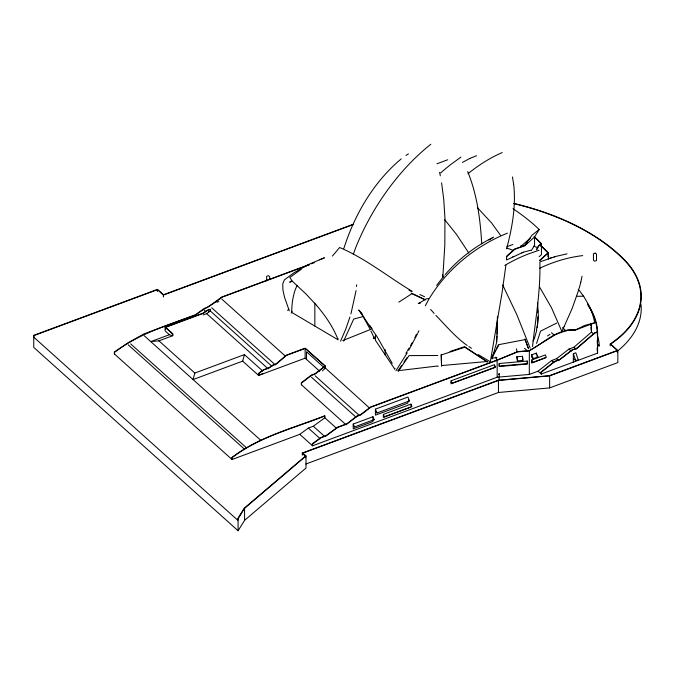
<?xml version="1.0" encoding="UTF-8"?>
<svg xmlns="http://www.w3.org/2000/svg" width="675" height="675" viewBox="0 0 675 675"><rect width="100%" height="100%" fill="white"/><g stroke="black" fill="none" stroke-linecap="round" stroke-linejoin="round"><path stroke-width="1.01" d="M394.833 368.356L394.875 369.267L375.41 340.284L375.578 334.623M337.981 338.707L338.082 339.812L291.608 312.323L292.022 305.252A94.458 53.857 60.6 0 1 295.532 289.01L297.135 285.297M537.924 316.702L537.629 323.612M442.825 277.104L444.817 245.287L444.952 218.211L443.737 199.403L441.593 182.866M496.952 336.091L496.462 341.229M497.104 334.024L497.424 316.28M506.478 259.478L506.748 256.627M537.545 324.413L536.389 330.024M356.476 286.538L356.687 284.808M532.516 346.528C535.638 318.642 540.599 290.79 539.899 262.634M505.904 265.258L501.964 293.304L490.328 361.783L478.119 354.51M537.249 327.645L538.355 316.043L537.621 302.839M356.062 290.621L350.933 313.9M580.871 281.931L582.036 276.252M499.281 374.152L498.842 374.456L499.103 374.068M499.289 374.178L498.842 374.026M499.289 380.329L499.424 380.363M536.785 330.075L534.364 338.664L533.031 340.976M579.175 288.419L580.821 282.184M506.596 248.83C512.173 227.88 516.105 206.061 513.675 184.343M244.434 354.62L194.839 373.047L193.067 379.561L242.671 361.133L244.434 354.62L262.626 370.946M343.811 248.535C354.653 214.549 373.57 182.014 401.169 158.937M492.117 358.948L496.808 341.736L497.576 316.634M349.937 317.005L345.769 329.113L340.554 341.162M578.678 290.048L572.096 308.585L564.165 326.481M536.566 343.406L540.532 331.18L556.664 323.072M353.32 254.23L355.784 247.48A158.431 92.593 -59.4 0 1 430.836 144.239M414.88 337.669L416.441 334.218M417.85 333.079L418.897 330.75M343.634 341.12L353.725 319.039L363.749 316.406M561.853 331.45L564.089 326.641M287.761 310.559L288.664 308.661M291.237 313.107L292.14 311.209M417.496 333.847L408.721 350.274M425.334 305.809L428.296 300.181A128.199 97.605 -33.9 0 1 507.414 233.153M492.235 356.316L495.551 350.165M496.496 348.401L498.386 344.891M491.898 357.877L499.036 344.621L525.108 339.593L528.483 348.739M531.284 250.611L534.558 245.396L534.558 236.967L539.207 229.508A225.762 96.871 10.6 0 0 513.017 208.718M536.414 249.649L538.329 246.097L541.021 243.692L537.384 240.005A226.336 130.672 0 0 0 534.49 237.305M536.726 249.758L538.642 246.215L541.451 243.7L537.697 239.895A226.699 130.882 0 0 0 534.06 236.52M410.678 345.465L412.163 342.866M407.236 352.814L395.972 370.718M163.519 296.764L163.519 294.756L157.528 289.389L33.75 335.365L33.953 337.357L237.836 520.307L237.836 518.501L244.232 508.208L305.564 455.988L302.307 453.06L498.31 380.244L549.501 375.671L617.33 350.468L617.33 352.274M33.75 335.365L33.75 347.406L238.089 530.761L238.089 518.721L244.569 508.309L306.003 455.988L302.813 453.119L498.445 380.447L549.636 375.874L617.836 350.536L617.836 362.576L549.636 387.914L498.445 392.487L305.775 464.062M238.089 530.761L244.569 520.349L306.003 468.028L306.003 455.988M407.455 350.629L409.092 348.047M405.877 353.202L407.059 351.489M437.813 355.497L409.025 355.615L398.284 371.258L398.048 370.71L401.625 365.504M404.013 362.028L406.991 357.683M373.326 338.681L374.524 336.977M436.641 285.382L444.116 275.788M332.395 256.087L339.609 247.506C365.437 258.356 388.125 276.91 412.248 291.364M445.213 274.556C458.637 258.989 475.2 246.156 493.695 237.17M520.67 246.544L530.575 237.912M322.464 370.87L325.384 368.035L325.384 366.23L305.235 348.157L286.327 355.177L276.176 363.842L272.683 365.133L268.971 367.748L263.385 369.824L258.424 373.469L258.424 375.275L263.385 373.435M506.9 255.968L514.561 249.092L524.492 245.607L527.453 242.941M506.444 256.778L514.873 249.21L524.804 245.717L534.558 236.967M539.131 256.719L541.451 254.635L541.451 243.7M539.587 260.398L547.914 252.931L542.438 247.379A232.234 134.08 0 0 0 540.97 245.987M539.966 260.449L548.345 252.939A232.605 134.291 0 0 0 541.283 245.877M309.42 264.49L221.611 297.11L207.968 307.066L204.255 308.45L195.573 314.71L144.104 333.821L127.988 342.824L114.345 352.105L114.345 353.911L232.031 459.515L299.784 434.346L312.55 445.795L497.18 377.215L529.293 374.439L538.085 371.174L551.618 360.526L556.58 358.687L568.974 349.059L573.936 347.22L591.511 332.066L591.511 324.034L594.658 322.802A182.68 90.062 14.4 0 0 588.676 304.906L583.613 296.241L578.247 289.06M541.072 373.857L541.072 372.052L554.605 361.403L559.567 359.564L571.97 349.937L576.931 348.098L594.498 332.944L597.206 331.931L596.759 327.274A138.822 80.148 0 0 0 590.532 309.471M597.594 332.049L597.594 353.118L541.274 374.034L541.274 372.229L554.808 361.581L559.769 359.741L572.172 350.123L577.133 348.275L594.7 333.121L597.594 332.049A139.193 80.359 0 0 0 587.478 303.995M319.629 371.191L305.125 358.18L258.626 375.452L258.626 373.646L263.587 370.001L269.165 367.926L272.886 365.318L276.379 364.019L286.529 355.354L305.125 348.443L325.384 366.23M467.986 173.745C478.432 165.265 489.856 157.882 502.251 152.575M539.207 229.508L532.069 235.128L524.492 245.607M346.123 424.853L301.312 384.649L301.312 382.843L311.234 375.199L314.955 373.815L324.877 366.171L324.877 368.111M301.514 384.826L301.514 383.02L311.437 375.376L315.157 373.992L325.072 366.348M312.348 445.618L312.348 443.812L320.92 437.552L325.882 435.712L337.424 427.275L346.908 423.757L356.822 416.104L360.543 414.72L370.465 407.076L497.121 360.028L517.573 351.658L529.166 350.654C543.831 343.102 557.66 328.092 575.387 330.024L591.511 324.034M312.55 445.795L312.55 443.99L321.114 437.729L326.076 435.89L337.627 427.452L347.102 423.934L357.024 416.281L360.745 414.906L370.668 407.253L497.18 360.256L517.632 351.869L529.36 350.831L555.55 334.538L567.329 330.159L575.387 330.024L584.584 325.477L594.658 322.802M610.208 345.887L610.208 344.081L618.224 338.091A126.79 73.204 0 0 0 624.949 260.812A225.568 130.233 0 0 0 513.7 203.605M114.547 354.088L114.547 352.282C138.544 333.939 167.712 325.181 195.767 314.887C204.128 308.399 213.789 304.374 221.813 297.287L309.656 264.651M299.784 434.346L308.348 428.085L313.31 426.237L324.861 417.808L324.658 415.817C293.068 428.228 259.132 436.615 231.837 457.523L231.837 459.329M460.924 157.14L450.537 164.692A156.338 91.37 -59.4 0 0 440.615 172.977M165.105 327.257L172.572 333.956L172.572 335.762L169.383 334.707L165.105 330.868L165.105 327.257L203.133 313.132C204.517 312.331 211.427 306.273 210.566 311.2M165.611 329.13L165.611 327.324L203.327 313.31L206.845 310.778L210.566 309.395M301.312 269.249L289.803 277.467L292.359 281.239L306.062 294.081L316.322 305.108M291.338 281.019L289.651 282.226L292.359 281.239M203.133 314.938L206.643 313.63L210.364 311.023L210.364 309.218M232.031 459.515L232.031 457.709C259.335 436.792 293.271 428.406 324.861 416.002M547.518 335.981L550.049 334.277M405.953 155.461L408.426 153.849M398.841 302.147L411.961 293.65L425.14 299.86M488.978 240.038L492.1 238.047M418.728 303.472L426.372 298.814L428.482 298.603M462.4 162.447L469.884 158.422M506.587 259.993L523.218 252.273L530.542 250.256M436.978 163.772L447.711 159.773M539.73 268.237C553.264 261.816 567.793 257.377 582.685 255.606M499.238 374.237L499.103 380.531M521.817 252.863L523.218 252.273M539.823 261.917L555.525 256.492L566.992 253.842M319.629 259.782L324.447 257.782L308.559 264.465L293.836 272.869L284.352 279.906L282.774 283.821L282.859 289.676L284.588 297.498L289.33 310.846M512.831 256.753L513.675 256.399M470.154 158.304L476.533 155.722M342.799 340.58L370.592 329.425M33.953 335.551L157.418 289.685L163.409 295.051L163.409 296.857M163.519 294.756L353.438 224.21M163.409 295.051L353.658 224.378M311.394 263.756L314.348 262.659M216.911 302.265L218.877 301.539M208.507 311.707L210.364 311.023L271.907 366.247M169.383 334.707L150.778 341.618L158.929 340.833L172.884 335.652L172.884 333.847L165.611 327.324M325.384 368.035L369.681 408.181M494.429 367.698L451.077 383.805L451.077 380.793L494.429 364.694L495.425 367.09L452.073 383.198L451.077 382.303M407.919 401.279L407.919 403.085L375.418 415.159L375.418 409.134L407.919 397.06L409.514 400.899L377.013 412.973L375.418 411.548M531.664 354.831L536.313 353.101L537.908 356.94L533.258 358.67L531.664 357.235L531.664 354.831L533.258 358.67M372.946 419.555L372.946 421.554L353.236 428.878L353.236 424.06L372.946 416.745L374.136 419.622L354.434 426.946L353.236 425.866M410.94 407.152L383.349 417.395L383.349 414.391L410.94 404.139L411.936 406.536L384.345 416.787L383.349 415.893M545.333 357.944L531.664 363.023L531.664 360.011L545.333 354.932L546.328 357.337L532.659 362.416L531.664 361.522M573.337 362.129L573.337 353.7L575.817 352.78L578.205 359.741L575.724 360.661L573.337 358.518M506.942 246.637L512.899 244.536M539.131 250.206L528.179 254.036A126.503 96.314 -33.9 0 0 504.799 265.418M449.938 351.506L464.594 346.672L487.578 362.036L464.78 347.22L441.323 354.949L441.577 366.128L441.146 354.4M549.872 258.188L551.146 257.808M554.108 256.913L555.525 256.492M419.023 303.32L420.247 302.982L418.222 303.455M398.048 370.71L437.813 365.96L438.058 366.5M441.399 365.58L487.401 361.488M516.991 356.771L522.458 356.299L522.897 360.391L517.43 360.863L516.991 356.771L517.43 360.863M527.276 361.066L527.276 364.078L499.205 366.508L499.205 363.496L527.276 361.066L527.555 363.623L499.483 366.052L499.205 364.998M492.193 358.062L496.952 357.666M498.842 374.33L499.424 374.068M597.442 345.912L599.341 345.853L599.02 342.512A141.092 81.456 0 0 0 597.223 334.8M576.484 296.317L583.706 296.215M533.68 246.181L537.401 247.565M520.644 245.978L522.568 246.696M506.874 248.046L513.599 250.543M419.901 294.536L424.575 296.738M411.185 293.085L425.309 299.742M409.058 290.191L411.328 291.44M467.142 345.465C455.397 337.061 445.956 325.738 435.923 315.411M468.88 346.596L471.479 348.283M540.742 245.877L541.873 246.712M547.636 255.968L548.767 256.804M617.836 350.536L610.656 344.09A127.162 73.415 0 0 0 625.278 260.702A225.939 130.444 0 0 0 513.844 203.403M610.208 344.081L617.33 350.468M593.755 334.074L591.511 332.066L591.249 329.349A133.296 76.958 0 0 0 590.937 327.518M562.494 327.628L566.359 331.096M573.936 347.22L576.18 349.228M551.483 332.691L554.572 335.467M568.974 349.059L571.219 351.076M556.58 358.687L558.824 360.695M551.618 360.526L553.863 362.543M536.844 355.987L537.908 356.94M529.36 350.831L529.293 374.439M524.526 348.3L527.614 351.076M538.085 371.174L541.274 374.034M494.429 366.196L495.425 367.09M408.451 399.946L409.514 400.899M323.477 367.023L306.526 351.81L306.526 359.429M374.136 419.622L372.946 418.551L372.946 416.745M315.157 375.798L358.982 415.125M311.437 377.182L356.046 417.209M221.813 299.093L285.55 356.29M211.663 307.758L275.4 364.947M336.682 428.423L324.658 417.631L324.658 415.817M204.449 310.433L205.917 311.749M206.643 313.63L268.194 368.854M242.671 361.133L258.626 375.452M313.31 426.237L324.397 436.193M308.348 428.085L320.178 438.699M158.929 340.833L194.839 373.047M144.307 335.812L260.82 440.353M130.663 343.887L246.392 447.727M128.191 344.807L244.696 449.347M597.13 340.799L597.442 344.107L599.341 345.853M477.385 207.664L491.577 222.927L500.58 235.389M434.109 313.394L430.65 309.445M444.732 219.746L456.359 234.225L468.855 253.1M316.406 305.21C325.038 315.309 332.783 326.379 337.719 338.782M499.534 380.337L498.69 380.379M539.722 287.263L551.542 307.842L561.777 331.265M502.664 284.918L516.983 315.039L530.162 348.123M392.217 363.369L377.3 337.12L358.746 309.943L362.703 315.09L360.83 312.314L369.883 328.835M370.929 330.995L374.524 338.766M467.682 171.585C477.073 194.451 480.33 219.282 481.722 243.802M531.664 360.011L532.659 362.416M451.077 380.793L452.073 383.198M383.349 414.391L384.345 416.787M375.418 409.134L377.013 412.973M353.236 424.06L354.434 426.946M524.931 338.977L528.213 347.87M573.337 353.7L575.724 360.661M527.276 362.568L527.555 363.623M522.897 360.391L522.458 356.299M516.367 348.806L517.092 351.599M497.121 360.028L497.18 377.215M495.914 357.185L496.876 360.906M439.611 172.311L440.303 175.787M513.624 184.03L512.46 176.985M499.205 363.496L499.483 366.052M597.13 348.325L597.594 353.118M590.962 324.008L591.131 325.73L591.131 323.924M442.42 274.396L442.682 277.526M537.646 309.682L537.764 312.323M597.442 344.107L597.442 351.633M597.206 331.931L597.206 333.745M591.367 330.573L591.249 325.139A133.296 76.958 0 0 0 590.937 323.308M549.636 375.874L549.636 387.914M548.345 252.939L548.345 259.175M547.914 252.931L547.914 254.737M541.021 243.692L541.021 245.497M536.313 353.101L536.313 354.704M498.445 380.447L498.445 392.487M410.94 404.139L410.94 405.641M385.138 349.507L385.138 354.772M314.845 303.05L314.845 326.067M305.564 455.988L305.564 457.793M305.125 348.443L305.125 358.18M302.813 453.119L302.813 455.127M302.307 453.06L302.307 454.866M269.688 279.458L269.688 276.725L268.49 275.653L266.633 276.345L266.633 280.893M244.569 508.309L244.569 520.349M157.418 289.685L157.418 291.49M641.081 304.627A127.162 73.415 0 0 1 617.034 351.464M588.144 305.564A138.822 80.148 0 0 1 590.017 308.568M595.299 253.083L593.443 253.775L593.443 260.145L594.633 261.225L596.498 260.533L596.498 254.163L595.299 253.083M371.849 328.725L369.934 325.924L371.849 328.725"/></g></svg>
